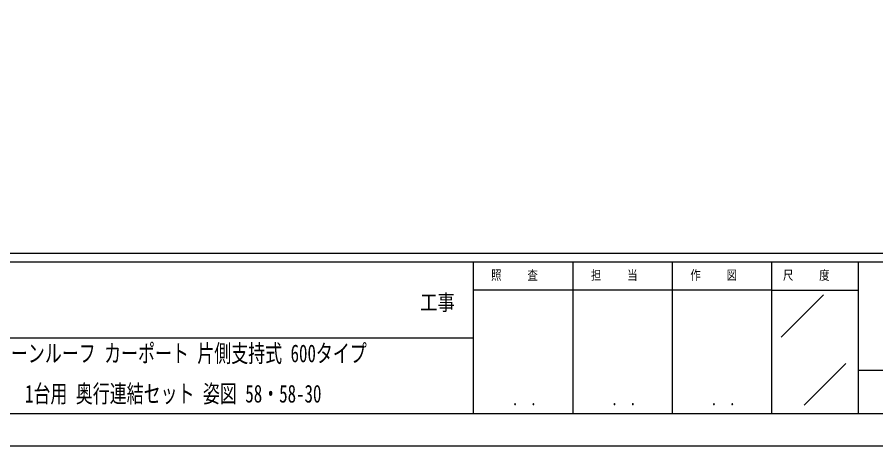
# Model space of a CAD drawing. Units: millimetres, scale not verified. Extents: x -12615 to 12615, y -8910 to 8910.
# Drawn here: x 720 to 6679, y -8910 to -5934 of the extents above; entities that cross this region are included whole.
import ezdxf
from ezdxf.enums import TextEntityAlignment as Align

# ---------------------------------------------------------------- set-up
doc = ezdxf.new("R2010")
doc.units = ezdxf.units.MM
doc.header["$LTSCALE"] = 50
doc.layers.add('0-2_USER1', color=3, linetype='Continuous')
doc.layers.add('0-8_YKK_ZWAK', color=7, linetype='Continuous')
doc.styles.add('ＭＳ ゴシック', font='')
doc.styles.get('ＭＳ ゴシック').set_extended_font_data('MS Gothic')

msp = doc.modelspace()

# ---------------------------------------------------------------- linework, layer by layer
at = {"layer": '0-8_YKK_ZWAK'}
for p, q in [((11685.06, -7575), (-11714.94, -7575)), ((3885.06, -7635), (-14.94, -7635)), ((4575.06, -7635), (4575.06, -8685)), ((5265.06, -7635), (5265.06, -8685)), ((5955.06, -7635), (5955.06, -8685)), ((6555.06, -7635), (5955.06, -7635)), ((9652.56, -7635), (6555.06, -7635)), ((6555.06, -7635), (6555.06, -8685)), ((5955.06, -7830), (3885.06, -7830)), ((5955.06, -7830), (6555.06, -7830)), ((6021.31, -8154.87), (6315.11, -7861.08)), ((-14.94, -8160), (3885.06, -8160)), ((6182.02, -8627.97), (6470.68, -8339.3)), ((6555.06, -8385), (9652.56, -8385)), ((-14.94, -8685), (3885.06, -8685)), ((3885.06, -8685), (5955.06, -8685)), ((5955.06, -8685), (6555.06, -8685)), ((6555.06, -8685), (9652.56, -8685))]:
    msp.add_line(p, q, dxfattribs=at)
msp.add_lwpolyline([(-12615, -8910), (12615, -8910), (12615, 8910), (-12615, 8910)], close=True, dxfattribs=at)
msp.add_lwpolyline([(5955.06, -7635), (3885.06, -7635), (3885.06, -8685)], dxfattribs=at)

# ---------------------------------------------------------------- texts
at = {"layer": '0-2_USER1', "style": 'ＭＳ ゴシック', "width": 0.7}
for s, p in [('プレーンルーフ カーポート 片側支持式 600タイプ', (441.59, -8366.5)), (' 1台用 奥行連結セット 姿図 58・58-30', (715.99, -8646.5))]:
    msp.add_text(s, height=123.2, dxfattribs=at).set_placement(p, align=Align.BOTTOM_LEFT)
at = {"layer": '0-8_YKK_ZWAK', "style": 'ＭＳ ゴシック', "width": 0.8}
for s, height, p in [('照     査', 65.98, (4009.26, -7777.5)), ('担     当', 65.98, (4701.66, -7777.5)), ('作     図', 65.98, (5391.66, -7777.5)), ('尺     度', 65.98, (6034.26, -7777.5)), ('工事', 110, (3517, -8002.39)), ('． ．', 77.75, (4155, -8653.06)), ('． ．', 77.75, (4845, -8653.06)), ('． ．', 77.75, (5535, -8653.06))]:
    msp.add_text(s, height=height, dxfattribs=at).set_placement(p, align=Align.BOTTOM_LEFT)

doc.saveas('drawing.dxf')
